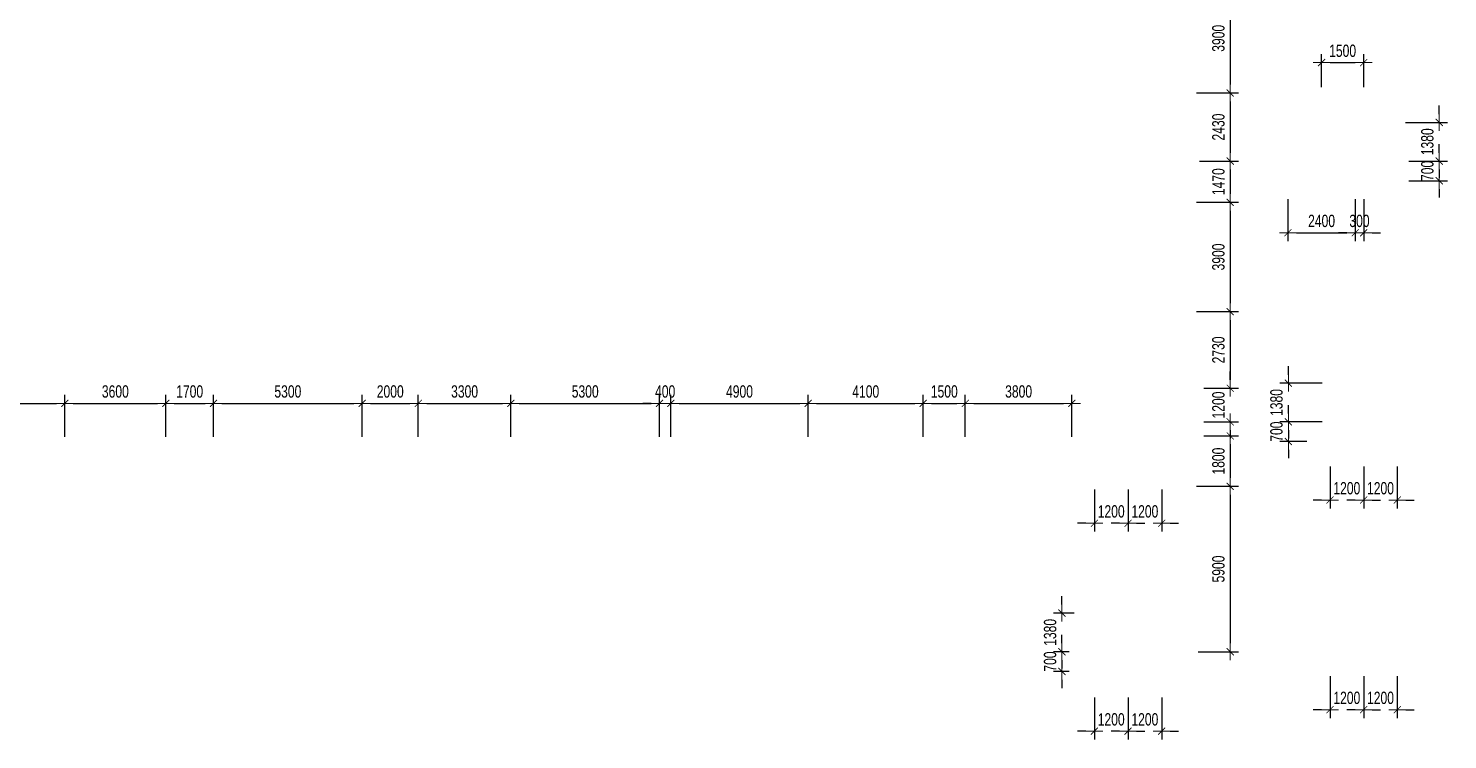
# Model space of a CAD drawing. Header units: millimetres. Extents: x -270655 to 676466, y -1281 to 105022.
# Drawn here: x 49801 to 100393, y 35365 to 60735 of the extents above; entities that cross this region are included whole.
import ezdxf

# ---------------------------------------------------------------- set-up
doc = ezdxf.new("R2010")
doc.units = ezdxf.units.MM
doc.layers.get('Defpoints').update_dxf_attribs({"color": 151, "lineweight": 9})
doc.layers.add('00-TT.PilePoint', color=3, linetype='Continuous')
doc.layers.add('NDC_S_DIM', color=1, linetype='Continuous', lineweight=15)
doc.styles.add('NDC_DIM', font='', dxfattribs={"width": 0.75})
doc.styles.get('NDC_DIM').set_extended_font_data('Dotum')
doc.dimstyles.new('NDC_dim_200', dxfattribs={"dimscale": 200, "dimtxt": 2.2, "dimasz": 1.5, "dimexe": 1.5, "dimexo": 2.5, "dimgap": 1, "dimtad": 1, "dimdec": 0, "dimzin": 0, "dimdsep": 46, "dimtxsty": 'NDC_DIM', "dimblk": 'DIMMARK', "dimcen": 0.09, "dimdle": 1.2, "dimclrd": 1, "dimclre": 1, "dimclrt": 3, "dimadec": 0, "dimazin": 0, "dimtfac": 1, "dimtdec": 0, "dimtix": 1, "dimtofl": 0, "dimtmove": 0, "dimatfit": 3, "dimfxl": 6, "dimfxlon": 1, "dimtolj": 1, "dimtzin": 0, "dimarcsym": 0})

# ---------------------------------------------------------------- blocks, each defined once
blk = doc.blocks.new('DIMMARK')
at = {"layer": 'NDC_S_DIM', "color": 1}
blk.add_line((-1.5, 0), (1, 0), dxfattribs=at)
at = {"layer": 'NDC_S_DIM', "color": 2, "const_width": 0.1}
blk.add_lwpolyline([(-0.42, -0.42), (0.42, 0.42)], dxfattribs=at)
blk = doc.blocks.new('*D235')
at = {"layer": 'Defpoints', "color": 0, "transparency": 16777216}
for p in [(51100, 47360), (45700, 44400), (51100, 44400)]:
    blk.add_point(p, dxfattribs=at)
at = {"layer": 'NDC_S_DIM', "color": 1, "lineweight": -2, "transparency": 16777216}
for p, q in [((45700, 46160), (45700, 47660)), ((51100, 46160), (51100, 47660)), ((46000, 47360), (50800, 47360))]:
    blk.add_line(p, q, dxfattribs=at)
at = {"layer": 'NDC_S_DIM', "color": 1, "lineweight": -2, "transparency": 16777216, "xscale": 300, "yscale": 300, "zscale": 300, "rotation": 180}
blk.add_blockref('DIMMARK', (45700, 47360), dxfattribs=at)
at = {"layer": 'NDC_S_DIM', "color": 1, "lineweight": -2, "transparency": 16777216, "xscale": 300, "yscale": 300, "zscale": 300}
blk.add_blockref('DIMMARK', (51100, 47360), dxfattribs=at)
at = {"layer": 'NDC_S_DIM', "color": 3, "transparency": 16777216, "insert": (48400, 47780), "char_height": 440, "attachment_point": 5, "style": 'NDC_DIM'}
blk.add_mtext('\\A1;5400', dxfattribs=at)
blk = doc.blocks.new('*D236')
at = {"layer": 'Defpoints', "color": 0, "transparency": 16777216}
for p in [(54700, 47360), (51100, 44400), (54700, 44400)]:
    blk.add_point(p, dxfattribs=at)
at = {"layer": 'NDC_S_DIM', "color": 1, "lineweight": -2, "transparency": 16777216}
for p, q in [((51100, 46160), (51100, 47660)), ((54700, 46160), (54700, 47660)), ((51400, 47360), (54400, 47360))]:
    blk.add_line(p, q, dxfattribs=at)
at = {"layer": 'NDC_S_DIM', "color": 1, "lineweight": -2, "transparency": 16777216, "xscale": 300, "yscale": 300, "zscale": 300, "rotation": 180}
blk.add_blockref('DIMMARK', (51100, 47360), dxfattribs=at)
at = {"layer": 'NDC_S_DIM', "color": 1, "lineweight": -2, "transparency": 16777216, "xscale": 300, "yscale": 300, "zscale": 300}
blk.add_blockref('DIMMARK', (54700, 47360), dxfattribs=at)
at = {"layer": 'NDC_S_DIM', "color": 3, "transparency": 16777216, "insert": (52900, 47780), "char_height": 440, "attachment_point": 5, "style": 'NDC_DIM'}
blk.add_mtext('\\A1;3600', dxfattribs=at)
blk = doc.blocks.new('*D237')
at = {"layer": 'Defpoints', "color": 0, "transparency": 16777216}
for p in [(56400, 47360), (54700, 44400), (56400, 44400)]:
    blk.add_point(p, dxfattribs=at)
at = {"layer": 'NDC_S_DIM', "color": 1, "lineweight": -2, "transparency": 16777216}
for p, q in [((54700, 46160), (54700, 47660)), ((56400, 46160), (56400, 47660)), ((55000, 47360), (56100, 47360))]:
    blk.add_line(p, q, dxfattribs=at)
at = {"layer": 'NDC_S_DIM', "color": 1, "lineweight": -2, "transparency": 16777216, "xscale": 300, "yscale": 300, "zscale": 300, "rotation": 180}
blk.add_blockref('DIMMARK', (54700, 47360), dxfattribs=at)
at = {"layer": 'NDC_S_DIM', "color": 1, "lineweight": -2, "transparency": 16777216, "xscale": 300, "yscale": 300, "zscale": 300}
blk.add_blockref('DIMMARK', (56400, 47360), dxfattribs=at)
at = {"layer": 'NDC_S_DIM', "color": 3, "transparency": 16777216, "insert": (55550, 47780), "char_height": 440, "attachment_point": 5, "style": 'NDC_DIM'}
blk.add_mtext('\\A1;1700', dxfattribs=at)
blk = doc.blocks.new('*D238')
at = {"layer": 'Defpoints', "color": 0, "transparency": 16777216}
for p in [(61700, 47360), (56400, 44400), (61700, 44400)]:
    blk.add_point(p, dxfattribs=at)
at = {"layer": 'NDC_S_DIM', "color": 1, "lineweight": -2, "transparency": 16777216}
for p, q in [((56400, 46160), (56400, 47660)), ((61700, 46160), (61700, 47660)), ((56700, 47360), (61400, 47360))]:
    blk.add_line(p, q, dxfattribs=at)
at = {"layer": 'NDC_S_DIM', "color": 1, "lineweight": -2, "transparency": 16777216, "xscale": 300, "yscale": 300, "zscale": 300, "rotation": 180}
blk.add_blockref('DIMMARK', (56400, 47360), dxfattribs=at)
at = {"layer": 'NDC_S_DIM', "color": 1, "lineweight": -2, "transparency": 16777216, "xscale": 300, "yscale": 300, "zscale": 300}
blk.add_blockref('DIMMARK', (61700, 47360), dxfattribs=at)
at = {"layer": 'NDC_S_DIM', "color": 3, "transparency": 16777216, "insert": (59050, 47780), "char_height": 440, "attachment_point": 5, "style": 'NDC_DIM'}
blk.add_mtext('\\A1;5300', dxfattribs=at)
blk = doc.blocks.new('*D239')
at = {"layer": 'Defpoints', "color": 0, "transparency": 16777216}
for p in [(63700, 47360), (61700, 44400), (63700, 44400)]:
    blk.add_point(p, dxfattribs=at)
at = {"layer": 'NDC_S_DIM', "color": 1, "lineweight": -2, "transparency": 16777216}
for p, q in [((61700, 46160), (61700, 47660)), ((63700, 46160), (63700, 47660)), ((62000, 47360), (63400, 47360))]:
    blk.add_line(p, q, dxfattribs=at)
at = {"layer": 'NDC_S_DIM', "color": 1, "lineweight": -2, "transparency": 16777216, "xscale": 300, "yscale": 300, "zscale": 300, "rotation": 180}
blk.add_blockref('DIMMARK', (61700, 47360), dxfattribs=at)
at = {"layer": 'NDC_S_DIM', "color": 1, "lineweight": -2, "transparency": 16777216, "xscale": 300, "yscale": 300, "zscale": 300}
blk.add_blockref('DIMMARK', (63700, 47360), dxfattribs=at)
at = {"layer": 'NDC_S_DIM', "color": 3, "transparency": 16777216, "insert": (62700, 47780), "char_height": 440, "attachment_point": 5, "style": 'NDC_DIM'}
blk.add_mtext('\\A1;2000', dxfattribs=at)
blk = doc.blocks.new('*D265')
at = {"layer": 'Defpoints', "color": 0, "transparency": 16777216}
for p in [(67000, 47360), (63700, 44400), (67000, 44400)]:
    blk.add_point(p, dxfattribs=at)
at = {"layer": 'NDC_S_DIM', "color": 1, "lineweight": -2, "transparency": 16777216}
for p, q in [((63700, 46160), (63700, 47660)), ((67000, 46160), (67000, 47660)), ((64000, 47360), (66700, 47360))]:
    blk.add_line(p, q, dxfattribs=at)
at = {"layer": 'NDC_S_DIM', "color": 1, "lineweight": -2, "transparency": 16777216, "xscale": 300, "yscale": 300, "zscale": 300, "rotation": 180}
blk.add_blockref('DIMMARK', (63700, 47360), dxfattribs=at)
at = {"layer": 'NDC_S_DIM', "color": 1, "lineweight": -2, "transparency": 16777216, "xscale": 300, "yscale": 300, "zscale": 300}
blk.add_blockref('DIMMARK', (67000, 47360), dxfattribs=at)
at = {"layer": 'NDC_S_DIM', "color": 3, "transparency": 16777216, "insert": (65350, 47780), "char_height": 440, "attachment_point": 5, "style": 'NDC_DIM'}
blk.add_mtext('\\A1;3300', dxfattribs=at)
blk = doc.blocks.new('*D266')
at = {"layer": 'Defpoints', "color": 0, "transparency": 16777216}
for p in [(72300, 47360), (67000, 44400), (72300, 44400)]:
    blk.add_point(p, dxfattribs=at)
at = {"layer": 'NDC_S_DIM', "color": 1, "lineweight": -2, "transparency": 16777216}
for p, q in [((67000, 46160), (67000, 47660)), ((72300, 46160), (72300, 47660)), ((67300, 47360), (72000, 47360))]:
    blk.add_line(p, q, dxfattribs=at)
at = {"layer": 'NDC_S_DIM', "color": 1, "lineweight": -2, "transparency": 16777216, "xscale": 300, "yscale": 300, "zscale": 300, "rotation": 180}
blk.add_blockref('DIMMARK', (67000, 47360), dxfattribs=at)
at = {"layer": 'NDC_S_DIM', "color": 1, "lineweight": -2, "transparency": 16777216, "xscale": 300, "yscale": 300, "zscale": 300}
blk.add_blockref('DIMMARK', (72300, 47360), dxfattribs=at)
at = {"layer": 'NDC_S_DIM', "color": 3, "transparency": 16777216, "insert": (69650, 47780), "char_height": 440, "attachment_point": 5, "style": 'NDC_DIM'}
blk.add_mtext('\\A1;5300', dxfattribs=at)
blk = doc.blocks.new('*D267')
at = {"layer": 'Defpoints', "color": 0, "transparency": 16777216}
for p in [(77600, 47360), (72700, 44400), (77600, 44400)]:
    blk.add_point(p, dxfattribs=at)
at = {"layer": 'NDC_S_DIM', "color": 1, "lineweight": -2, "transparency": 16777216}
for p, q in [((72700, 46160), (72700, 47660)), ((77600, 46160), (77600, 47660)), ((73000, 47360), (77300, 47360))]:
    blk.add_line(p, q, dxfattribs=at)
at = {"layer": 'NDC_S_DIM', "color": 1, "lineweight": -2, "transparency": 16777216, "xscale": 300, "yscale": 300, "zscale": 300, "rotation": 180}
blk.add_blockref('DIMMARK', (72700, 47360), dxfattribs=at)
at = {"layer": 'NDC_S_DIM', "color": 1, "lineweight": -2, "transparency": 16777216, "xscale": 300, "yscale": 300, "zscale": 300}
blk.add_blockref('DIMMARK', (77600, 47360), dxfattribs=at)
at = {"layer": 'NDC_S_DIM', "color": 3, "transparency": 16777216, "insert": (75150, 47780), "char_height": 440, "attachment_point": 5, "style": 'NDC_DIM'}
blk.add_mtext('\\A1;4900', dxfattribs=at)
blk = doc.blocks.new('*D268')
at = {"layer": 'Defpoints', "color": 0, "transparency": 16777216}
for p in [(81700, 47360), (77600, 44400), (81700, 44400)]:
    blk.add_point(p, dxfattribs=at)
at = {"layer": 'NDC_S_DIM', "color": 1, "lineweight": -2, "transparency": 16777216}
for p, q in [((77600, 46160), (77600, 47660)), ((81700, 46160), (81700, 47660)), ((77900, 47360), (81400, 47360))]:
    blk.add_line(p, q, dxfattribs=at)
at = {"layer": 'NDC_S_DIM', "color": 1, "lineweight": -2, "transparency": 16777216, "xscale": 300, "yscale": 300, "zscale": 300, "rotation": 180}
blk.add_blockref('DIMMARK', (77600, 47360), dxfattribs=at)
at = {"layer": 'NDC_S_DIM', "color": 1, "lineweight": -2, "transparency": 16777216, "xscale": 300, "yscale": 300, "zscale": 300}
blk.add_blockref('DIMMARK', (81700, 47360), dxfattribs=at)
at = {"layer": 'NDC_S_DIM', "color": 3, "transparency": 16777216, "insert": (79650, 47780), "char_height": 440, "attachment_point": 5, "style": 'NDC_DIM'}
blk.add_mtext('\\A1;4100', dxfattribs=at)
blk = doc.blocks.new('*D269')
at = {"layer": 'Defpoints', "color": 0, "transparency": 16777216}
for p in [(83200, 47360), (81700, 44400), (83200, 44400)]:
    blk.add_point(p, dxfattribs=at)
at = {"layer": 'NDC_S_DIM', "color": 1, "lineweight": -2, "transparency": 16777216}
for p, q in [((81700, 46160), (81700, 47660)), ((83200, 46160), (83200, 47660)), ((82000, 47360), (82900, 47360))]:
    blk.add_line(p, q, dxfattribs=at)
at = {"layer": 'NDC_S_DIM', "color": 1, "lineweight": -2, "transparency": 16777216, "xscale": 300, "yscale": 300, "zscale": 300, "rotation": 180}
blk.add_blockref('DIMMARK', (81700, 47360), dxfattribs=at)
at = {"layer": 'NDC_S_DIM', "color": 1, "lineweight": -2, "transparency": 16777216, "xscale": 300, "yscale": 300, "zscale": 300}
blk.add_blockref('DIMMARK', (83200, 47360), dxfattribs=at)
at = {"layer": 'NDC_S_DIM', "color": 3, "transparency": 16777216, "insert": (82450, 47780), "char_height": 440, "attachment_point": 5, "style": 'NDC_DIM'}
blk.add_mtext('\\A1;1500', dxfattribs=at)
blk = doc.blocks.new('*D270')
at = {"layer": 'Defpoints', "color": 0, "transparency": 16777216}
for p in [(87000, 47360), (83200, 44400), (87000, 44400)]:
    blk.add_point(p, dxfattribs=at)
at = {"layer": 'NDC_S_DIM', "color": 1, "lineweight": -2, "transparency": 16777216}
for p, q in [((83200, 46160), (83200, 47660)), ((87000, 46160), (87000, 47660)), ((83500, 47360), (86700, 47360))]:
    blk.add_line(p, q, dxfattribs=at)
at = {"layer": 'NDC_S_DIM', "color": 1, "lineweight": -2, "transparency": 16777216, "xscale": 300, "yscale": 300, "zscale": 300, "rotation": 180}
blk.add_blockref('DIMMARK', (83200, 47360), dxfattribs=at)
at = {"layer": 'NDC_S_DIM', "color": 1, "lineweight": -2, "transparency": 16777216, "xscale": 300, "yscale": 300, "zscale": 300}
blk.add_blockref('DIMMARK', (87000, 47360), dxfattribs=at)
at = {"layer": 'NDC_S_DIM', "color": 3, "transparency": 16777216, "insert": (85100, 47780), "char_height": 440, "attachment_point": 5, "style": 'NDC_DIM'}
blk.add_mtext('\\A1;3800', dxfattribs=at)
blk = doc.blocks.new('*D241')
at = {"layer": 'Defpoints', "color": 0, "transparency": 16777216}
for p in [(88000, 62330), (85500, 58430), (92643, 58430)]:
    blk.add_point(p, dxfattribs=at)
at = {"layer": 'NDC_S_DIM', "color": 1, "lineweight": -2, "transparency": 16777216}
for p, q in [((91443, 62330), (92943, 62330)), ((92643, 62030), (92643, 58730)), ((91443, 58430), (92943, 58430))]:
    blk.add_line(p, q, dxfattribs=at)
at = {"layer": 'NDC_S_DIM', "color": 1, "lineweight": -2, "transparency": 16777216, "xscale": 300, "yscale": 300, "zscale": 300}
for p, rotation in [((92643, 62330), 90), ((92643, 58430), 270)]:
    blk.add_blockref('DIMMARK', p, dxfattribs=dict(at, rotation=rotation))
at = {"layer": 'NDC_S_DIM', "color": 3, "transparency": 16777216, "insert": (92223, 60380), "char_height": 440, "attachment_point": 5, "rotation": 90, "style": 'NDC_DIM'}
blk.add_mtext('\\A1;3900', dxfattribs=at)
blk = doc.blocks.new('*D242')
at = {"layer": 'Defpoints', "color": 0, "transparency": 16777216}
for p in [(85500, 58430), (91045, 56000), (92643, 56000)]:
    blk.add_point(p, dxfattribs=at)
at = {"layer": 'NDC_S_DIM', "color": 1, "lineweight": -2, "transparency": 16777216}
for p, q in [((91443, 58430), (92943, 58430)), ((92643, 58130), (92643, 56300)), ((91545, 56000), (92943, 56000))]:
    blk.add_line(p, q, dxfattribs=at)
at = {"layer": 'NDC_S_DIM', "color": 1, "lineweight": -2, "transparency": 16777216, "xscale": 300, "yscale": 300, "zscale": 300}
for p, rotation in [((92643, 58430), 90), ((92643, 56000), 270)]:
    blk.add_blockref('DIMMARK', p, dxfattribs=dict(at, rotation=rotation))
at = {"layer": 'NDC_S_DIM', "color": 3, "transparency": 16777216, "insert": (92223, 57215), "char_height": 440, "attachment_point": 5, "rotation": 90, "style": 'NDC_DIM'}
blk.add_mtext('\\A1;2430', dxfattribs=at)
blk = doc.blocks.new('*D243')
at = {"layer": 'Defpoints', "color": 0, "transparency": 16777216}
for p in [(91045, 56000), (88000, 54530), (92643, 54530)]:
    blk.add_point(p, dxfattribs=at)
at = {"layer": 'NDC_S_DIM', "color": 1, "lineweight": -2, "transparency": 16777216}
for p, q in [((91545, 56000), (92943, 56000)), ((92643, 55700), (92643, 54830)), ((91443, 54530), (92943, 54530))]:
    blk.add_line(p, q, dxfattribs=at)
at = {"layer": 'NDC_S_DIM', "color": 1, "lineweight": -2, "transparency": 16777216, "xscale": 300, "yscale": 300, "zscale": 300}
for p, rotation in [((92643, 56000), 90), ((92643, 54530), 270)]:
    blk.add_blockref('DIMMARK', p, dxfattribs=dict(at, rotation=rotation))
at = {"layer": 'NDC_S_DIM', "color": 3, "transparency": 16777216, "insert": (92223, 55265), "char_height": 440, "attachment_point": 5, "rotation": 90, "style": 'NDC_DIM'}
blk.add_mtext('\\A1;1470', dxfattribs=at)
blk = doc.blocks.new('*D244')
at = {"layer": 'Defpoints', "color": 0, "transparency": 16777216}
for p in [(88000, 54530), (85500, 50630), (92643, 50630)]:
    blk.add_point(p, dxfattribs=at)
at = {"layer": 'NDC_S_DIM', "color": 1, "lineweight": -2, "transparency": 16777216}
for p, q in [((91443, 54530), (92943, 54530)), ((92643, 54230), (92643, 50930)), ((91443, 50630), (92943, 50630))]:
    blk.add_line(p, q, dxfattribs=at)
at = {"layer": 'NDC_S_DIM', "color": 1, "lineweight": -2, "transparency": 16777216, "xscale": 300, "yscale": 300, "zscale": 300}
for p, rotation in [((92643, 54530), 90), ((92643, 50630), 270)]:
    blk.add_blockref('DIMMARK', p, dxfattribs=dict(at, rotation=rotation))
at = {"layer": 'NDC_S_DIM', "color": 3, "transparency": 16777216, "insert": (92223, 52580), "char_height": 440, "attachment_point": 5, "rotation": 90, "style": 'NDC_DIM'}
blk.add_mtext('\\A1;3900', dxfattribs=at)
blk = doc.blocks.new('*D245')
at = {"layer": 'Defpoints', "color": 0, "transparency": 16777216}
for p in [(85500, 50630), (91198, 47900), (92643, 47900)]:
    blk.add_point(p, dxfattribs=at)
at = {"layer": 'NDC_S_DIM', "color": 1, "lineweight": -2, "transparency": 16777216}
for p, q in [((91443, 50630), (92943, 50630)), ((92643, 50330), (92643, 48200)), ((91698, 47900), (92943, 47900))]:
    blk.add_line(p, q, dxfattribs=at)
at = {"layer": 'NDC_S_DIM', "color": 1, "lineweight": -2, "transparency": 16777216, "xscale": 300, "yscale": 300, "zscale": 300}
for p, rotation in [((92643, 50630), 90), ((92643, 47900), 270)]:
    blk.add_blockref('DIMMARK', p, dxfattribs=dict(at, rotation=rotation))
at = {"layer": 'NDC_S_DIM', "color": 3, "transparency": 16777216, "insert": (92223, 49265), "char_height": 440, "attachment_point": 5, "rotation": 90, "style": 'NDC_DIM'}
blk.add_mtext('\\A1;2730', dxfattribs=at)
blk = doc.blocks.new('*D246')
at = {"layer": 'Defpoints', "color": 0, "transparency": 16777216}
for p in [(91198, 46200), (89000, 44400), (92643, 44400)]:
    blk.add_point(p, dxfattribs=at)
at = {"layer": 'NDC_S_DIM', "color": 1, "lineweight": -2, "transparency": 16777216}
for p, q in [((91698, 46200), (92943, 46200)), ((92643, 45900), (92643, 44700)), ((91443, 44400), (92943, 44400))]:
    blk.add_line(p, q, dxfattribs=at)
at = {"layer": 'NDC_S_DIM', "color": 1, "lineweight": -2, "transparency": 16777216, "xscale": 300, "yscale": 300, "zscale": 300}
for p, rotation in [((92643, 46200), 90), ((92643, 44400), 270)]:
    blk.add_blockref('DIMMARK', p, dxfattribs=dict(at, rotation=rotation))
at = {"layer": 'NDC_S_DIM', "color": 3, "transparency": 16777216, "insert": (92223, 45300), "char_height": 440, "attachment_point": 5, "rotation": 90, "style": 'NDC_DIM'}
blk.add_mtext('\\A1;1800', dxfattribs=at)
blk = doc.blocks.new('*D247')
at = {"layer": 'Defpoints', "color": 0, "transparency": 16777216}
for p in [(89000, 44400), (91005, 38500), (92643, 38500)]:
    blk.add_point(p, dxfattribs=at)
at = {"layer": 'NDC_S_DIM', "color": 1, "lineweight": -2, "transparency": 16777216}
for p, q in [((91443, 44400), (92943, 44400)), ((92643, 44100), (92643, 38800)), ((91505, 38500), (92943, 38500))]:
    blk.add_line(p, q, dxfattribs=at)
at = {"layer": 'NDC_S_DIM', "color": 1, "lineweight": -2, "transparency": 16777216, "xscale": 300, "yscale": 300, "zscale": 300}
for p, rotation in [((92643, 44400), 90), ((92643, 38500), 270)]:
    blk.add_blockref('DIMMARK', p, dxfattribs=dict(at, rotation=rotation))
at = {"layer": 'NDC_S_DIM', "color": 3, "transparency": 16777216, "insert": (92223, 41450), "char_height": 440, "attachment_point": 5, "rotation": 90, "style": 'NDC_DIM'}
blk.add_mtext('\\A1;5900', dxfattribs=at)
blk = doc.blocks.new('*D520')
at = {"layer": 'Defpoints', "color": 0, "transparency": 16777216}
for p in [(96200, 45802), (97400, 45802), (97400, 43910)]:
    blk.add_point(p, dxfattribs=at)
at = {"layer": 'NDC_S_DIM', "color": 1, "lineweight": -2, "transparency": 16777216}
for p, q in [((96200, 45110), (96200, 43610)), ((97400, 45110), (97400, 43610)), ((95900, 43910), (95600, 43910)), ((97700, 43910), (98000, 43910))]:
    blk.add_line(p, q, dxfattribs=at)
at = {"layer": 'NDC_S_DIM', "color": 1, "lineweight": -2, "transparency": 16777216, "xscale": 300, "yscale": 300, "zscale": 300}
blk.add_blockref('DIMMARK', (96200, 43910), dxfattribs=at)
at = {"layer": 'NDC_S_DIM', "color": 1, "lineweight": -2, "transparency": 16777216, "xscale": 300, "yscale": 300, "zscale": 300, "rotation": 180}
blk.add_blockref('DIMMARK', (97400, 43910), dxfattribs=at)
at = {"layer": 'NDC_S_DIM', "color": 3, "transparency": 16777216, "insert": (96800, 44330), "char_height": 440, "attachment_point": 5, "style": 'NDC_DIM'}
blk.add_mtext('\\A1;1200', dxfattribs=at)
blk = doc.blocks.new('*D521')
at = {"layer": 'Defpoints', "color": 0, "transparency": 16777216}
for p in [(97400, 45802), (98600, 45802), (98600, 43910)]:
    blk.add_point(p, dxfattribs=at)
at = {"layer": 'NDC_S_DIM', "color": 1, "lineweight": -2, "transparency": 16777216}
for p, q in [((97400, 45110), (97400, 43610)), ((98600, 45110), (98600, 43610)), ((97100, 43910), (96800, 43910)), ((98900, 43910), (99200, 43910))]:
    blk.add_line(p, q, dxfattribs=at)
at = {"layer": 'NDC_S_DIM', "color": 1, "lineweight": -2, "transparency": 16777216, "xscale": 300, "yscale": 300, "zscale": 300}
blk.add_blockref('DIMMARK', (97400, 43910), dxfattribs=at)
at = {"layer": 'NDC_S_DIM', "color": 1, "lineweight": -2, "transparency": 16777216, "xscale": 300, "yscale": 300, "zscale": 300, "rotation": 180}
blk.add_blockref('DIMMARK', (98600, 43910), dxfattribs=at)
at = {"layer": 'NDC_S_DIM', "color": 3, "transparency": 16777216, "insert": (98000, 44330), "char_height": 440, "attachment_point": 5, "style": 'NDC_DIM'}
blk.add_mtext('\\A1;1200', dxfattribs=at)
blk = doc.blocks.new('*D522')
at = {"layer": 'Defpoints', "color": 0, "transparency": 16777216}
for p in [(96674, 48080), (94715, 46700), (97074, 46700)]:
    blk.add_point(p, dxfattribs=at)
at = {"layer": 'NDC_S_DIM', "color": 1, "lineweight": -2, "transparency": 16777216}
for p, q in [((94715, 48380), (94715, 48680)), ((95915, 48080), (94415, 48080)), ((95915, 46700), (94415, 46700)), ((94715, 46400), (94715, 46100))]:
    blk.add_line(p, q, dxfattribs=at)
at = {"layer": 'NDC_S_DIM', "color": 1, "lineweight": -2, "transparency": 16777216, "xscale": 300, "yscale": 300, "zscale": 300}
for p, rotation in [((94715, 48080), 270), ((94715, 46700), 90)]:
    blk.add_blockref('DIMMARK', p, dxfattribs=dict(at, rotation=rotation))
at = {"layer": 'NDC_S_DIM', "color": 3, "transparency": 16777216, "insert": (94294, 47390), "char_height": 440, "attachment_point": 5, "rotation": 90, "style": 'NDC_DIM'}
blk.add_mtext('\\A1;1380', dxfattribs=at)
blk = doc.blocks.new('*D523')
at = {"layer": 'Defpoints', "color": 0, "transparency": 16777216}
for p in [(97074, 46700), (94715, 46000), (95874, 46000)]:
    blk.add_point(p, dxfattribs=at)
at = {"layer": 'NDC_S_DIM', "color": 1, "lineweight": -2, "transparency": 16777216}
for p, q in [((94715, 47000), (94715, 47300)), ((95915, 46700), (94415, 46700)), ((95374, 46000), (94415, 46000)), ((94715, 45700), (94715, 45400))]:
    blk.add_line(p, q, dxfattribs=at)
at = {"layer": 'NDC_S_DIM', "color": 1, "lineweight": -2, "transparency": 16777216, "xscale": 300, "yscale": 300, "zscale": 300}
for p, rotation in [((94715, 46700), 270), ((94715, 46000), 90)]:
    blk.add_blockref('DIMMARK', p, dxfattribs=dict(at, rotation=rotation))
at = {"layer": 'NDC_S_DIM', "color": 3, "transparency": 16777216, "insert": (94294, 46350), "char_height": 440, "attachment_point": 5, "rotation": 90, "style": 'NDC_DIM'}
blk.add_mtext('\\A1;700', dxfattribs=at)
blk = doc.blocks.new('*D524')
at = {"layer": 'Defpoints', "color": 0, "transparency": 16777216}
for p in [(96200, 38325), (97400, 38325), (97400, 36433)]:
    blk.add_point(p, dxfattribs=at)
at = {"layer": 'NDC_S_DIM', "color": 1, "lineweight": -2, "transparency": 16777216}
for p, q in [((96200, 37633), (96200, 36133)), ((97400, 37633), (97400, 36133)), ((95900, 36433), (95600, 36433)), ((97700, 36433), (98000, 36433))]:
    blk.add_line(p, q, dxfattribs=at)
at = {"layer": 'NDC_S_DIM', "color": 1, "lineweight": -2, "transparency": 16777216, "xscale": 300, "yscale": 300, "zscale": 300}
blk.add_blockref('DIMMARK', (96200, 36433), dxfattribs=at)
at = {"layer": 'NDC_S_DIM', "color": 1, "lineweight": -2, "transparency": 16777216, "xscale": 300, "yscale": 300, "zscale": 300, "rotation": 180}
blk.add_blockref('DIMMARK', (97400, 36433), dxfattribs=at)
at = {"layer": 'NDC_S_DIM', "color": 3, "transparency": 16777216, "insert": (96800, 36853), "char_height": 440, "attachment_point": 5, "style": 'NDC_DIM'}
blk.add_mtext('\\A1;1200', dxfattribs=at)
blk = doc.blocks.new('*D525')
at = {"layer": 'Defpoints', "color": 0, "transparency": 16777216}
for p in [(97400, 38325), (98600, 38325), (98600, 36433)]:
    blk.add_point(p, dxfattribs=at)
at = {"layer": 'NDC_S_DIM', "color": 1, "lineweight": -2, "transparency": 16777216}
for p, q in [((97400, 37633), (97400, 36133)), ((98600, 37633), (98600, 36133)), ((97100, 36433), (96800, 36433)), ((98900, 36433), (99200, 36433))]:
    blk.add_line(p, q, dxfattribs=at)
at = {"layer": 'NDC_S_DIM', "color": 1, "lineweight": -2, "transparency": 16777216, "xscale": 300, "yscale": 300, "zscale": 300}
blk.add_blockref('DIMMARK', (97400, 36433), dxfattribs=at)
at = {"layer": 'NDC_S_DIM', "color": 1, "lineweight": -2, "transparency": 16777216, "xscale": 300, "yscale": 300, "zscale": 300, "rotation": 180}
blk.add_blockref('DIMMARK', (98600, 36433), dxfattribs=at)
at = {"layer": 'NDC_S_DIM', "color": 3, "transparency": 16777216, "insert": (98000, 36853), "char_height": 440, "attachment_point": 5, "style": 'NDC_DIM'}
blk.add_mtext('\\A1;1200', dxfattribs=at)
blk = doc.blocks.new('*D530')
at = {"layer": 'Defpoints', "color": 0, "transparency": 16777216}
for p in [(94700, 55337), (97100, 55337), (97100, 53444)]:
    blk.add_point(p, dxfattribs=at)
at = {"layer": 'NDC_S_DIM', "color": 1, "lineweight": -2, "transparency": 16777216}
for p, q in [((94700, 54644), (94700, 53144)), ((97100, 54644), (97100, 53144)), ((95000, 53444), (96800, 53444))]:
    blk.add_line(p, q, dxfattribs=at)
at = {"layer": 'NDC_S_DIM', "color": 1, "lineweight": -2, "transparency": 16777216, "xscale": 300, "yscale": 300, "zscale": 300, "rotation": 180}
blk.add_blockref('DIMMARK', (94700, 53444), dxfattribs=at)
at = {"layer": 'NDC_S_DIM', "color": 1, "lineweight": -2, "transparency": 16777216, "xscale": 300, "yscale": 300, "zscale": 300}
blk.add_blockref('DIMMARK', (97100, 53444), dxfattribs=at)
at = {"layer": 'NDC_S_DIM', "color": 3, "transparency": 16777216, "insert": (95900, 53865), "char_height": 440, "attachment_point": 5, "style": 'NDC_DIM'}
blk.add_mtext('\\A1;2400', dxfattribs=at)
blk = doc.blocks.new('*D531')
at = {"layer": 'Defpoints', "color": 0, "transparency": 16777216}
for p in [(97100, 55337), (97400, 55337), (97400, 53444)]:
    blk.add_point(p, dxfattribs=at)
at = {"layer": 'NDC_S_DIM', "color": 1, "lineweight": -2, "transparency": 16777216}
for p, q in [((97100, 54644), (97100, 53144)), ((97400, 54644), (97400, 53144)), ((96800, 53444), (96500, 53444)), ((97700, 53444), (98000, 53444))]:
    blk.add_line(p, q, dxfattribs=at)
at = {"layer": 'NDC_S_DIM', "color": 1, "lineweight": -2, "transparency": 16777216, "xscale": 300, "yscale": 300, "zscale": 300}
blk.add_blockref('DIMMARK', (97100, 53444), dxfattribs=at)
at = {"layer": 'NDC_S_DIM', "color": 1, "lineweight": -2, "transparency": 16777216, "xscale": 300, "yscale": 300, "zscale": 300, "rotation": 180}
blk.add_blockref('DIMMARK', (97400, 53444), dxfattribs=at)
at = {"layer": 'NDC_S_DIM', "color": 3, "transparency": 16777216, "insert": (97250, 53865), "char_height": 440, "attachment_point": 5, "style": 'NDC_DIM'}
blk.add_mtext('\\A1;300', dxfattribs=at)
blk = doc.blocks.new('*D706')
at = {"layer": 'Defpoints', "color": 0, "transparency": 16777216}
for p in [(87800, 37557), (89000, 37557), (89000, 35665)]:
    blk.add_point(p, dxfattribs=at)
at = {"layer": 'NDC_S_DIM', "color": 1, "lineweight": -2, "transparency": 16777216}
for p, q in [((87800, 36865), (87800, 35365)), ((89000, 36865), (89000, 35365)), ((87500, 35665), (87200, 35665)), ((89300, 35665), (89600, 35665))]:
    blk.add_line(p, q, dxfattribs=at)
at = {"layer": 'NDC_S_DIM', "color": 1, "lineweight": -2, "transparency": 16777216, "xscale": 300, "yscale": 300, "zscale": 300}
blk.add_blockref('DIMMARK', (87800, 35665), dxfattribs=at)
at = {"layer": 'NDC_S_DIM', "color": 1, "lineweight": -2, "transparency": 16777216, "xscale": 300, "yscale": 300, "zscale": 300, "rotation": 180}
blk.add_blockref('DIMMARK', (89000, 35665), dxfattribs=at)
at = {"layer": 'NDC_S_DIM', "color": 3, "transparency": 16777216, "insert": (88400, 36085), "char_height": 440, "attachment_point": 5, "style": 'NDC_DIM'}
blk.add_mtext('\\A1;1200', dxfattribs=at)
blk = doc.blocks.new('*D707')
at = {"layer": 'Defpoints', "color": 0, "transparency": 16777216}
for p in [(89000, 37557), (90200, 37557), (90200, 35665)]:
    blk.add_point(p, dxfattribs=at)
at = {"layer": 'NDC_S_DIM', "color": 1, "lineweight": -2, "transparency": 16777216}
for p, q in [((89000, 36865), (89000, 35365)), ((90200, 36865), (90200, 35365)), ((88700, 35665), (88400, 35665)), ((90500, 35665), (90800, 35665))]:
    blk.add_line(p, q, dxfattribs=at)
at = {"layer": 'NDC_S_DIM', "color": 1, "lineweight": -2, "transparency": 16777216, "xscale": 300, "yscale": 300, "zscale": 300}
blk.add_blockref('DIMMARK', (89000, 35665), dxfattribs=at)
at = {"layer": 'NDC_S_DIM', "color": 1, "lineweight": -2, "transparency": 16777216, "xscale": 300, "yscale": 300, "zscale": 300, "rotation": 180}
blk.add_blockref('DIMMARK', (90200, 35665), dxfattribs=at)
at = {"layer": 'NDC_S_DIM', "color": 3, "transparency": 16777216, "insert": (89600, 36085), "char_height": 440, "attachment_point": 5, "style": 'NDC_DIM'}
blk.add_mtext('\\A1;1200', dxfattribs=at)
blk = doc.blocks.new('*D708')
at = {"layer": 'Defpoints', "color": 0, "transparency": 16777216}
for p in [(87800, 44975), (89000, 44975), (89000, 43083)]:
    blk.add_point(p, dxfattribs=at)
at = {"layer": 'NDC_S_DIM', "color": 1, "lineweight": -2, "transparency": 16777216}
for p, q in [((87800, 44283), (87800, 42783)), ((89000, 44283), (89000, 42783)), ((87500, 43083), (87200, 43083)), ((89300, 43083), (89600, 43083))]:
    blk.add_line(p, q, dxfattribs=at)
at = {"layer": 'NDC_S_DIM', "color": 1, "lineweight": -2, "transparency": 16777216, "xscale": 300, "yscale": 300, "zscale": 300}
blk.add_blockref('DIMMARK', (87800, 43083), dxfattribs=at)
at = {"layer": 'NDC_S_DIM', "color": 1, "lineweight": -2, "transparency": 16777216, "xscale": 300, "yscale": 300, "zscale": 300, "rotation": 180}
blk.add_blockref('DIMMARK', (89000, 43083), dxfattribs=at)
at = {"layer": 'NDC_S_DIM', "color": 3, "transparency": 16777216, "insert": (88400, 43503), "char_height": 440, "attachment_point": 5, "style": 'NDC_DIM'}
blk.add_mtext('\\A1;1200', dxfattribs=at)
blk = doc.blocks.new('*D709')
at = {"layer": 'Defpoints', "color": 0, "transparency": 16777216}
for p in [(89000, 44975), (90200, 44975), (90200, 43083)]:
    blk.add_point(p, dxfattribs=at)
at = {"layer": 'NDC_S_DIM', "color": 1, "lineweight": -2, "transparency": 16777216}
for p, q in [((89000, 44283), (89000, 42783)), ((90200, 44283), (90200, 42783)), ((88700, 43083), (88400, 43083)), ((90500, 43083), (90800, 43083))]:
    blk.add_line(p, q, dxfattribs=at)
at = {"layer": 'NDC_S_DIM', "color": 1, "lineweight": -2, "transparency": 16777216, "xscale": 300, "yscale": 300, "zscale": 300}
blk.add_blockref('DIMMARK', (89000, 43083), dxfattribs=at)
at = {"layer": 'NDC_S_DIM', "color": 1, "lineweight": -2, "transparency": 16777216, "xscale": 300, "yscale": 300, "zscale": 300, "rotation": 180}
blk.add_blockref('DIMMARK', (90200, 43083), dxfattribs=at)
at = {"layer": 'NDC_S_DIM', "color": 3, "transparency": 16777216, "insert": (89600, 43503), "char_height": 440, "attachment_point": 5, "style": 'NDC_DIM'}
blk.add_mtext('\\A1;1200', dxfattribs=at)
blk = doc.blocks.new('*D715')
at = {"layer": 'Defpoints', "color": 0, "transparency": 16777216}
for p in [(72700, 47360), (72300, 44400), (72700, 44400)]:
    blk.add_point(p, dxfattribs=at)
at = {"layer": 'NDC_S_DIM', "color": 1, "lineweight": -2, "transparency": 16777216}
for p, q in [((72300, 46160), (72300, 47660)), ((72700, 46160), (72700, 47660)), ((72000, 47360), (71700, 47360)), ((73000, 47360), (73300, 47360))]:
    blk.add_line(p, q, dxfattribs=at)
at = {"layer": 'NDC_S_DIM', "color": 1, "lineweight": -2, "transparency": 16777216, "xscale": 300, "yscale": 300, "zscale": 300}
blk.add_blockref('DIMMARK', (72300, 47360), dxfattribs=at)
at = {"layer": 'NDC_S_DIM', "color": 1, "lineweight": -2, "transparency": 16777216, "xscale": 300, "yscale": 300, "zscale": 300, "rotation": 180}
blk.add_blockref('DIMMARK', (72700, 47360), dxfattribs=at)
at = {"layer": 'NDC_S_DIM', "color": 3, "transparency": 16777216, "insert": (72500, 47780), "char_height": 440, "attachment_point": 5, "style": 'NDC_DIM'}
blk.add_mtext('\\A1;400', dxfattribs=at)
blk = doc.blocks.new('*D754')
at = {"layer": 'Defpoints', "color": 0, "transparency": 16777216}
for p in [(98513, 56000), (100093, 56000), (98513, 55300)]:
    blk.add_point(p, dxfattribs=at)
at = {"layer": 'NDC_S_DIM', "color": 1, "lineweight": -2, "transparency": 16777216}
for p, q in [((100093, 56300), (100093, 56600)), ((99013, 56000), (100393, 56000)), ((99013, 55300), (100393, 55300)), ((100093, 55000), (100093, 54700))]:
    blk.add_line(p, q, dxfattribs=at)
at = {"layer": 'NDC_S_DIM', "color": 1, "lineweight": -2, "transparency": 16777216, "xscale": 300, "yscale": 300, "zscale": 300}
for p, rotation in [((100093, 56000), 270), ((100093, 55300), 90)]:
    blk.add_blockref('DIMMARK', p, dxfattribs=dict(at, rotation=rotation))
at = {"layer": 'NDC_S_DIM', "color": 3, "transparency": 16777216, "insert": (99672, 55650), "char_height": 440, "attachment_point": 5, "rotation": 90, "style": 'NDC_DIM'}
blk.add_mtext('\\A1;700', dxfattribs=at)
blk = doc.blocks.new('*D755')
at = {"layer": 'Defpoints', "color": 0, "transparency": 16777216}
for p in [(96300, 57380), (100093, 57380), (98513, 56000)]:
    blk.add_point(p, dxfattribs=at)
at = {"layer": 'NDC_S_DIM', "color": 1, "lineweight": -2, "transparency": 16777216}
for p, q in [((100093, 57680), (100093, 57980)), ((98893, 57380), (100393, 57380)), ((99013, 56000), (100393, 56000)), ((100093, 55700), (100093, 55400))]:
    blk.add_line(p, q, dxfattribs=at)
at = {"layer": 'NDC_S_DIM', "color": 1, "lineweight": -2, "transparency": 16777216, "xscale": 300, "yscale": 300, "zscale": 300}
for p, rotation in [((100093, 57380), 270), ((100093, 56000), 90)]:
    blk.add_blockref('DIMMARK', p, dxfattribs=dict(at, rotation=rotation))
at = {"layer": 'NDC_S_DIM', "color": 3, "transparency": 16777216, "insert": (99672, 56690), "char_height": 440, "attachment_point": 5, "rotation": 90, "style": 'NDC_DIM'}
blk.add_mtext('\\A1;1380', dxfattribs=at)
blk = doc.blocks.new('*D770')
at = {"layer": 'Defpoints', "color": 0, "transparency": 16777216}
for p in [(97400, 59512), (95900, 58135), (97400, 58135)]:
    blk.add_point(p, dxfattribs=at)
at = {"layer": 'NDC_S_DIM', "color": 1, "lineweight": -2, "transparency": 16777216}
for p, q in [((95900, 58635), (95900, 59812)), ((97400, 58635), (97400, 59812)), ((96200, 59512), (97100, 59512))]:
    blk.add_line(p, q, dxfattribs=at)
at = {"layer": 'NDC_S_DIM', "color": 1, "lineweight": -2, "transparency": 16777216, "xscale": 300, "yscale": 300, "zscale": 300, "rotation": 180}
blk.add_blockref('DIMMARK', (95900, 59512), dxfattribs=at)
at = {"layer": 'NDC_S_DIM', "color": 1, "lineweight": -2, "transparency": 16777216, "xscale": 300, "yscale": 300, "zscale": 300}
blk.add_blockref('DIMMARK', (97400, 59512), dxfattribs=at)
at = {"layer": 'NDC_S_DIM', "color": 3, "transparency": 16777216, "insert": (96650, 59932), "char_height": 440, "attachment_point": 5, "style": 'NDC_DIM'}
blk.add_mtext('\\A1;1500', dxfattribs=at)
blk = doc.blocks.new('*D815')
at = {"layer": '00-TT.PilePoint', "color": 1, "lineweight": -2, "transparency": 16777216}
for p, q in [((92643, 48200), (92643, 48500)), ((91698, 47900), (92943, 47900)), ((91698, 46700), (92943, 46700)), ((92643, 46400), (92643, 46100))]:
    blk.add_line(p, q, dxfattribs=at)
at = {"layer": 'Defpoints', "color": 0, "transparency": 16777216}
for p in [(91198, 47900), (91198, 46700), (92643, 46700)]:
    blk.add_point(p, dxfattribs=at)
at = {"layer": '00-TT.PilePoint', "color": 1, "lineweight": -2, "transparency": 16777216, "xscale": 300, "yscale": 300, "zscale": 300}
for p, rotation in [((92643, 47900), 270), ((92643, 46700), 90)]:
    blk.add_blockref('DIMMARK', p, dxfattribs=dict(at, rotation=rotation))
at = {"layer": '00-TT.PilePoint', "color": 3, "transparency": 16777216, "insert": (92223, 47300), "char_height": 440, "attachment_point": 5, "rotation": 90, "style": 'NDC_DIM'}
blk.add_mtext('\\A1;1200', dxfattribs=at)
blk = doc.blocks.new('*D816')
at = {"layer": '00-TT.PilePoint', "color": 1, "lineweight": -2, "transparency": 16777216}
for p, q in [((86644, 38800), (86644, 39100)), ((86900, 38500), (86344, 38500)), ((86900, 37800), (86344, 37800)), ((86644, 37500), (86644, 37200))]:
    blk.add_line(p, q, dxfattribs=at)
at = {"layer": 'Defpoints', "color": 0, "transparency": 16777216}
for p in [(86644, 38500), (87400, 38500), (87400, 37800)]:
    blk.add_point(p, dxfattribs=at)
at = {"layer": '00-TT.PilePoint', "color": 1, "lineweight": -2, "transparency": 16777216, "xscale": 300, "yscale": 300, "zscale": 300}
for p, rotation in [((86644, 38500), 270), ((86644, 37800), 90)]:
    blk.add_blockref('DIMMARK', p, dxfattribs=dict(at, rotation=rotation))
at = {"layer": '00-TT.PilePoint', "color": 3, "transparency": 16777216, "insert": (86224, 38150), "char_height": 440, "attachment_point": 5, "rotation": 90, "style": 'NDC_DIM'}
blk.add_mtext('\\A1;700', dxfattribs=at)
blk = doc.blocks.new('*D817')
at = {"layer": '00-TT.PilePoint', "color": 1, "lineweight": -2, "transparency": 16777216}
for p, q in [((86644, 40180), (86644, 40480)), ((87080, 39880), (86344, 39880)), ((86900, 38500), (86344, 38500)), ((86644, 38200), (86644, 37900))]:
    blk.add_line(p, q, dxfattribs=at)
at = {"layer": 'Defpoints', "color": 0, "transparency": 16777216}
for p in [(86644, 39880), (87580, 39880), (87400, 38500)]:
    blk.add_point(p, dxfattribs=at)
at = {"layer": '00-TT.PilePoint', "color": 1, "lineweight": -2, "transparency": 16777216, "xscale": 300, "yscale": 300, "zscale": 300}
for p, rotation in [((86644, 39880), 270), ((86644, 38500), 90)]:
    blk.add_blockref('DIMMARK', p, dxfattribs=dict(at, rotation=rotation))
at = {"layer": '00-TT.PilePoint', "color": 3, "transparency": 16777216, "insert": (86224, 39190), "char_height": 440, "attachment_point": 5, "rotation": 90, "style": 'NDC_DIM'}
blk.add_mtext('\\A1;1380', dxfattribs=at)

msp = doc.modelspace()

# ---------------------------------------------------------------- dimensions: what is measured, and where the dimension line sits
at = {"layer": '00-TT.PilePoint'}
for base, p1, p2, picture, middle in [((92643, 46700), (91198.1, 47900), (91198.1, 46700), '*D815', (92222.7, 47300)), ((86644.2, 38500), (87400, 37800.2), (87400, 38500), '*D816', (86223.9, 38150.1))]:
    dim = msp.add_linear_dim(base=base, p1=p1, p2=p2, angle=90, dimstyle='NDC_dim_200', dxfattribs=at)
    dim.commit()
    dim.dimension.update_dxf_attribs({"geometry": picture, "text_midpoint": middle})
dim = msp.add_linear_dim(base=(86644.2, 39879.6), p1=(87400, 38500), p2=(87580.2, 39879.6), angle=90, dimstyle='NDC_dim_200', override={"dimtmove": 1}, dxfattribs=at)
dim.commit()
dim.dimension.update_dxf_attribs({"geometry": '*D817', "text_midpoint": (86223.9, 39189.8)})
at = {"layer": 'NDC_S_DIM'}
for base, p1, p2, picture, middle in [((92643, 58430), (88000, 62330.1), (85500, 58430), '*D241', (92222.7, 60380.1)), ((92643, 56000), (85500, 58430), (91044.6, 56000), '*D242', (92222.7, 57215)), ((100092.5, 57379.6), (98513, 56000), (96300, 57379.6), '*D755', (99672.2, 56689.8)), ((92643, 54529.9), (91044.6, 56000), (88000, 54529.9), '*D243', (92222.7, 55264.9)), ((92643, 50629.8), (88000, 54529.9), (85500, 50629.8), '*D244', (92222.7, 52579.8)), ((92643, 47900), (85500, 50629.8), (91198.1, 47900), '*D245', (92222.7, 49264.9)), ((94714.6, 46700), (96673.6, 48079.6), (97073.6, 46700), '*D522', (94294.3, 47389.8)), ((94714.6, 46000.2), (97073.6, 46700), (95873.6, 46000.2), '*D523', (94294.3, 46350.1)), ((92643, 44400), (91198.1, 46200), (89000, 44400), '*D246', (92222.7, 45300)), ((92643, 38500), (89000, 44400), (91004.7, 38500), '*D247', (92222.7, 41450))]:
    dim = msp.add_linear_dim(base=base, p1=p1, p2=p2, angle=90, dimstyle='NDC_dim_200', override={"dimtmove": 1}, dxfattribs=at)
    dim.commit()
    dim.dimension.update_dxf_attribs({"geometry": picture, "text_midpoint": middle})
for base, p1, p2, picture, middle in [((97400, 59512.1), (95900, 58134.6), (97400, 58134.6), '*D770', (96650, 59932.4)), ((97100, 53444.4), (94700, 55337.2), (97100, 55337.2), '*D530', (95900, 53864.7)), ((97400, 53444.4), (97100, 55337.2), (97400, 55337.2), '*D531', (97250, 53864.7)), ((72700, 47359.7), (72300, 44400), (72700, 44400), '*D715', (72500, 47780)), ((97400, 43909.5), (96200, 45802.3), (97400, 45802.3), '*D520', (96800, 44329.8)), ((98600, 43909.5), (97400, 45802.3), (98600, 45802.3), '*D521', (98000, 44329.8)), ((89000, 43082.6), (87800, 44975.4), (89000, 44975.4), '*D708', (88400, 43502.9)), ((90200, 43082.6), (89000, 44975.4), (90200, 44975.4), '*D709', (89600, 43502.9)), ((97400, 36432.6), (96200, 38325.4), (97400, 38325.4), '*D524', (96800, 36852.9)), ((98600, 36432.6), (97400, 38325.4), (98600, 38325.4), '*D525', (98000, 36852.9)), ((89000, 35664.6), (87800, 37557.4), (89000, 37557.4), '*D706', (88400, 36084.6)), ((90200, 35664.6), (89000, 37557.4), (90200, 37557.4), '*D707', (89600, 36084.6))]:
    dim = msp.add_linear_dim(base=base, p1=p1, p2=p2, dimstyle='NDC_dim_200', dxfattribs=at)
    dim.commit()
    dim.dimension.update_dxf_attribs({"geometry": picture, "text_midpoint": middle})
dim = msp.add_linear_dim(base=(100092.5, 56000), p1=(98513, 55300.2), p2=(98513, 56000), angle=90, dimstyle='NDC_dim_200', dxfattribs=at)
dim.commit()
dim.dimension.update_dxf_attribs({"geometry": '*D754', "text_midpoint": (99672.2, 55650.1)})
for base, p1, p2, picture, middle in [((51100, 47359.7), (45700, 44400), (51100, 44400), '*D235', (48400, 47780)), ((54700, 47359.7), (51100, 44400), (54700, 44400), '*D236', (52900, 47780)), ((56400, 47359.7), (54700, 44400), (56400, 44400), '*D237', (55550, 47780)), ((61700, 47359.7), (56400, 44400), (61700, 44400), '*D238', (59050, 47780)), ((63700, 47359.7), (61700, 44400), (63700, 44400), '*D239', (62700, 47780)), ((67000, 47359.7), (63700, 44400), (67000, 44400), '*D265', (65350, 47780)), ((72300, 47359.7), (67000, 44400), (72300, 44400), '*D266', (69650, 47780)), ((77600, 47359.7), (72700, 44400), (77600, 44400), '*D267', (75150, 47780)), ((81700, 47359.7), (77600, 44400), (81700, 44400), '*D268', (79650, 47780)), ((83200, 47359.7), (81700, 44400), (83200, 44400), '*D269', (82450, 47780)), ((87000, 47359.7), (83200, 44400), (87000, 44400), '*D270', (85100, 47780))]:
    dim = msp.add_linear_dim(base=base, p1=p1, p2=p2, dimstyle='NDC_dim_200', override={"dimtmove": 1}, dxfattribs=at)
    dim.commit()
    dim.dimension.update_dxf_attribs({"geometry": picture, "text_midpoint": middle})

doc.saveas('drawing.dxf')
